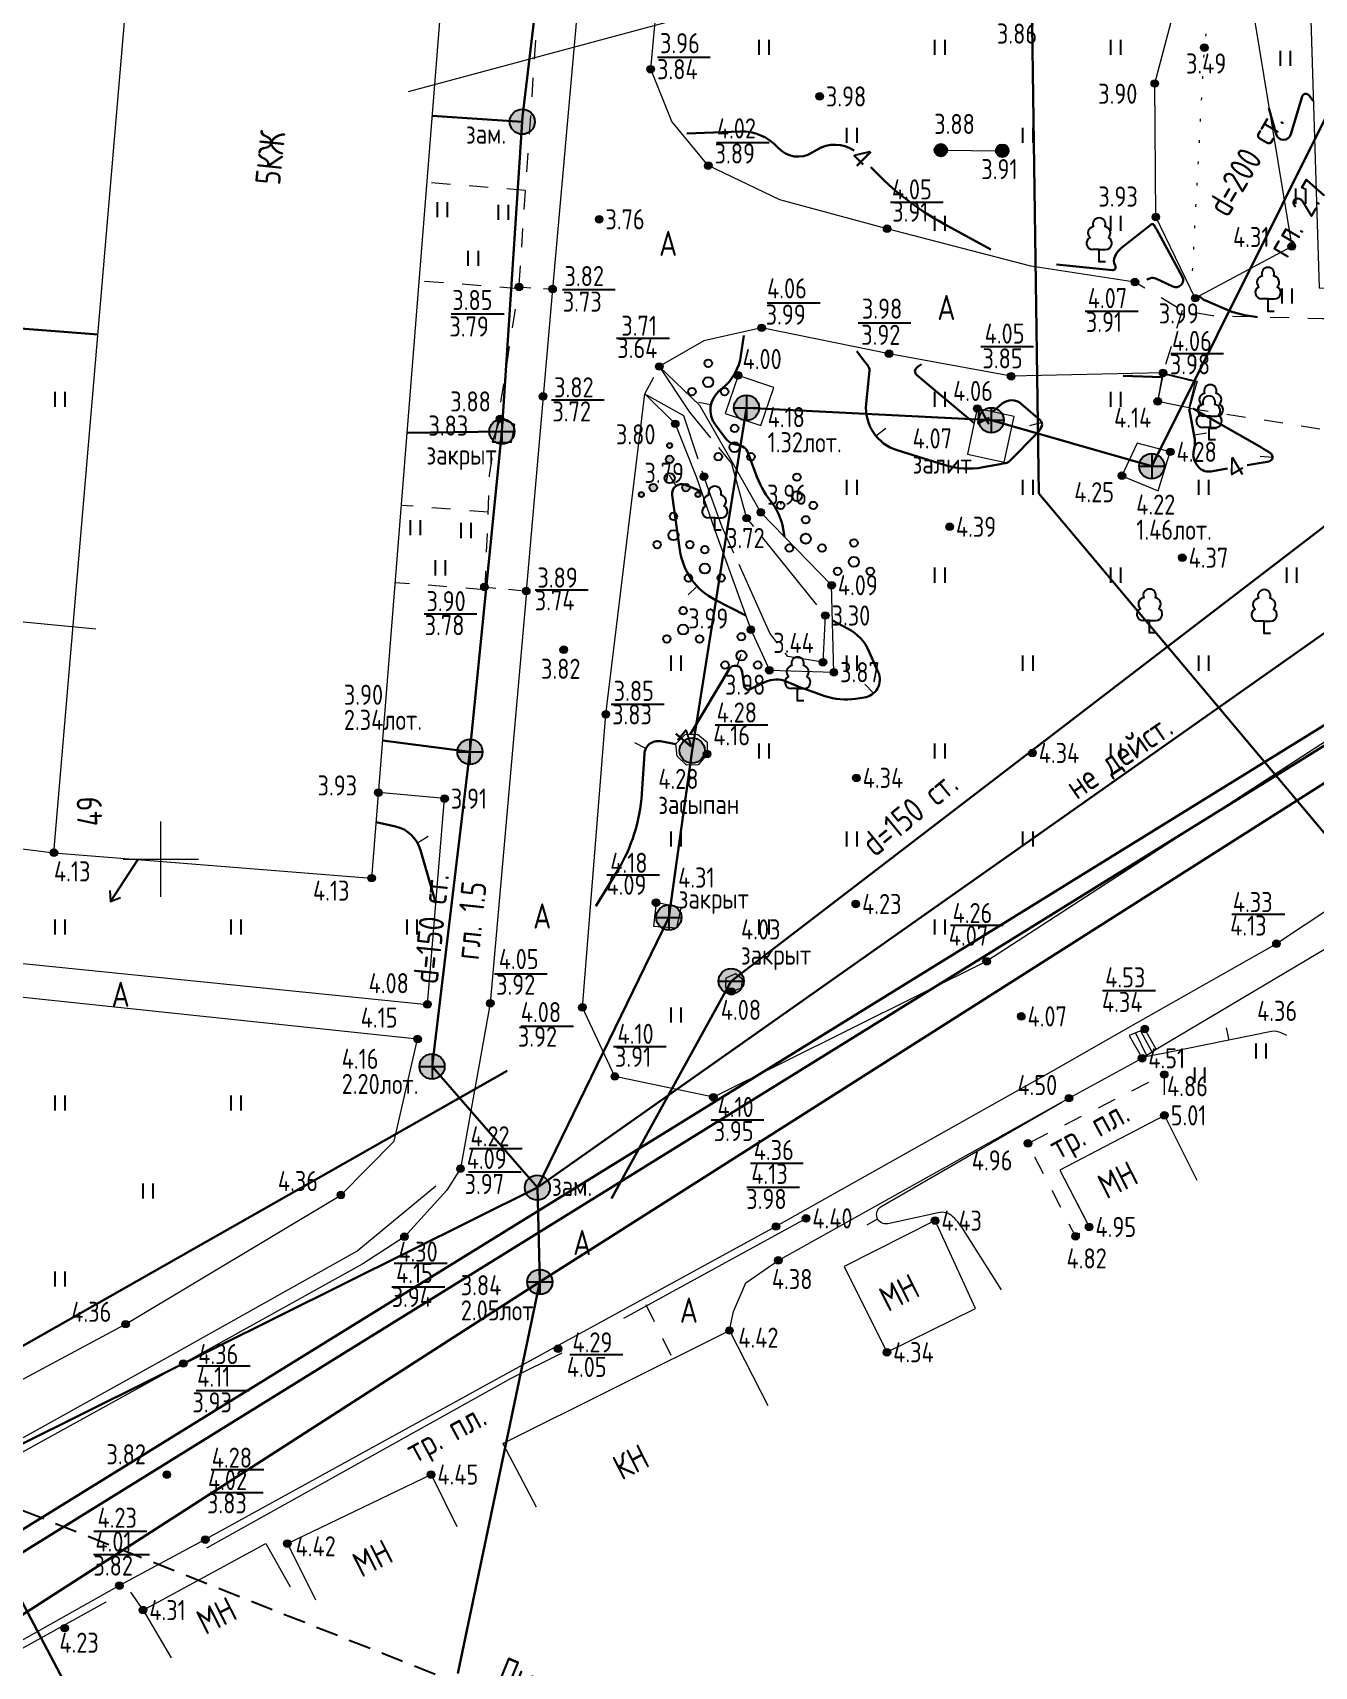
# Model space of a CAD drawing. Header units: metres. Extents: x 24337 to 25822, y 26642 to 34102.
# Drawn here: x 24533.5 to 24584.5, y 33267.9 to 33332.9 of the extents above; entities that cross this region are included whole.
import ezdxf

# ---------------------------------------------------------------- set-up
doc = ezdxf.new("R2010")
doc.units = ezdxf.units.M
for name, pattern in [('AI9-LType1', [1.397, 0.889, -0.508]), ('g5_01_5x1_5', [3, 1.5, -1.5]), ('g5_01x1', [2, 1, -1]), ('g5_07x1', [8, 7, -1]), ('g5_366', [1.7, 0.2, -1.5])]:
    doc.linetypes.add(name, pattern=pattern)
for name, color, linetype in [('02_Сетка', 7, 'Continuous'), ('03_Здания и строения', 7, 'Continuous'), ('06_Инженерно-технические сооружения', 7, 'Continuous'), ('07_Объекты электропередачи', 7, 'Continuous'), ('10_Границы покрытий и угодий', 7, 'Continuous'), ('11_Гидрография', 7, 'Continuous'), ('12_Рельеф', 7, 'Continuous'), ('13_Растительность', 7, 'Continuous'), ('14_Ограждения', 7, 'Continuous'), ('19_Горизонтали', 7, 'Continuous'), ('30_Канализация', 7, 'Continuous'), ('31_Водопровод', 7, 'Continuous'), ('33_Газопровод', 7, 'Continuous'), ('35_Телефон', 7, 'Continuous'), ('44_Крышки колодцев', 7, 'Continuous'), ('45_Номера колодцев', 7, 'Continuous'), ('61_Отметки высоты поверхности', 7, 'Continuous')]:
    doc.layers.add(name, color=color, linetype=linetype)
doc.styles.add('LIKE11', font='bm431.shx')
doc.styles.add('LIKE36', font='pragmai.shx')
doc.styles.add('Line_GUGK', font='', dxfattribs={"height": 1})
doc.styles.get("Standard").update_dxf_attribs({"font": 'GOST_0.TTF', "height": 2})
doc.styles.get('Line_GUGK').set_extended_font_data('Bm431', italic=True)
doc.linetypes.add('g5_084a', pattern='A,0.001,[18,GUGK_2005.shx,S=5,R=180.000005,X=0,Y=0],1,[18,GUGK_2005.shx,S=12,R=180.000005,X=0,Y=0],1', length=2.001)
doc.linetypes.add('g5_122_g', pattern='A,2,-2,3,-0.6,["Г",Line_GUGK,S=2,R=0,X=0,Y=-1],-2.8,3,-2,8,-2,8,-2,6', length=41.4)
doc.linetypes.add('g5_122_k', pattern='A,2,-2,3,-0.6,["К",Line_GUGK,S=2,R=0,X=0,Y=-1],-3,3,-2,8,-2,8,-2,6', length=41.6)
doc.linetypes.add('g5_122_kn', pattern='A,2,-2,3,-0.6,["Кн",Line_GUGK,S=2,R=0,X=0,Y=-1],-5,3,-2,8,-2,8,-2,6', length=43.6)
doc.linetypes.add('g5_122_v', pattern='A,2,-2,3,-0.6,["В",Line_GUGK,S=2,R=0,X=0,Y=-1],-2.8,3,-2,8,-2,8,-2,6', length=41.4)
doc.linetypes.add('g5_133_t', pattern='A,4,[27,GUGK_2005.shx,S=0.8,R=0,X=0,Y=0],4,-2', length=10)
doc.linetypes.add('g5_474_2a', pattern='A,2,-0.5,[27,GUGK_2005.shx,S=2,R=0,X=0,Y=0],-0.5,2', length=5)
doc.linetypes.add('g5_476_3', pattern='A,2.5,[30,GUGK_2005.shx,S=2,R=0,X=0,Y=0],5,[30,GUGK_2005.shx,S=2,R=180.000005,X=0,Y=0],2.5', length=10)

# ---------------------------------------------------------------- blocks, each defined once
blk = doc.blocks.new('g5_329_6')
at = {"color": 0, "linetype": 'ByBlock', "lineweight": 15}
blk.add_line((0, 0), (1, 0), dxfattribs=at)
blk = doc.blocks.new('g5_115_1')
at = {"color": 0, "flags": 128}
for points in [[(0, 0), (4, 0)], [(3.29, -0.5), (4, 0), (3.29, 0.5)]]:
    blk.add_lwpolyline(points, dxfattribs=at)
blk = doc.blocks.new('g5_401')
at = {"color": 0, "flags": 128}
for points in [[(-0.4, 0), (-0.4, 1.2)], [(0.4, 0), (0.4, 1.2)]]:
    blk.add_lwpolyline(points, dxfattribs=at)
blk = doc.blocks.new('g5_330')
at = {"linetype": 'ByBlock'}
blk.add_hatch(color=0, dxfattribs=at).paths.add_polyline_path([(-0.3, 0, 1), (0.3, 0, 1)])
at = {"color": 0, "linetype": 'ByBlock', "lineweight": -2}
blk.add_circle((0, 0), 0.3, dxfattribs=at)
at = {"color": 0, "linetype": 'ByBlock', "lineweight": 15, "flags": 12}
for tag, p in [('number', (-7.62, -0.8)), ('z', (0.5, -0.8))]:
    blk.add_attdef(tag, p, '', height=1.6, dxfattribs=at)
blk = doc.blocks.new('g5_117kb')
h = blk.add_hatch(color=255)
h.paths.add_polyline_path([(0.07, 0.07), (0.92, 0.07, 0.367426), (0.07, 0.92)])
h.paths.add_polyline_path([(-0.08, 0.92, 0.367426), (-0.92, 0.07), (-0.08, 0.07)])
h.paths.add_polyline_path([(-0.08, -0.08), (-0.92, -0.08, 0.367426), (-0.08, -0.92)])
h.paths.add_polyline_path([(0.07, -0.92, 0.367426), (0.92, -0.08), (0.07, -0.08)])
at = {"color": 0, "flags": 128}
for points in [[(-1, 0), (1, 0)], [(0, 1), (0, -1)]]:
    blk.add_lwpolyline(points, dxfattribs=at)
at = {"color": 0}
blk.add_circle((0, 0), 1, dxfattribs=at)
at = {"style": 'LIKE11', "flags": 8}
for tag, p in [('Номер', (0, 1.7)), ('Отметка кольца люка', (0, -2.8)), ('Отметка земли (возле него)', (0, -4.8)), ('Верх прокладки', (0, -6.8)), ('Низ прокладки', (0, -8.8))]:
    blk.add_attdef(tag, p, '', height=1.6, dxfattribs=at)
blk = doc.blocks.new('g5_395_2')
h = blk.add_hatch(color=0)
h.paths.add_polyline_path([(-1.6, -0.75, 1), (-1, -0.75, 1)])
h.paths.add_polyline_path([(-2.05, -1.3, 1), (-2.45, -1.3, 1)])
h.paths.add_polyline_path([(1.6, -0.75, 1), (1, -0.75, 1)])
h.paths.add_polyline_path([(2.05, -1.3, 1), (2.45, -1.3, 1)])
h.paths.add_polyline_path([(0.3, 1.5, 1), (-0.3, 1.5, 1)])
h.paths.add_polyline_path([(0.2, 2.6, 1), (-0.2, 2.6, 1)])
at = {"color": 0}
for centre, radius in [((0, 2.6), 0.2), ((0, 1.5), 0.3), ((0, 0), 0.4), ((-2.25, -1.3), 0.2), ((-1.3, -0.75), 0.3), ((1.3, -0.75), 0.3), ((2.25, -1.3), 0.2)]:
    blk.add_circle(centre, radius, dxfattribs=at)
blk = doc.blocks.new('g5_367_1')
at = {"color": 0, "flags": 128}
for points in [[(0, 0.99), (-0.51, 0.99)], [(0, 0.99), (0.51, 0.99)], [(0, 0), (0, 0.99)], [(0.5, 0), (0, 0)]]:
    blk.add_lwpolyline(points, dxfattribs=at)
at = {"color": 0}
for centre, start, end in [((-0.39, 2.32), 97.9407, 227.8197), ((0, 3), 90, 202.242), ((0, 3), 337.758, 90), ((0.39, 2.32), 312.1804, 82.0594), ((-0.51, 1.49), 115.6346, 270), ((0.51, 1.49), 270, 64.3654)]:
    blk.add_arc(centre, 0.5, start, end, dxfattribs=at)
at = {"style": 'LIKE11', "flags": 8}
for tag, p in [('Описание', (-14.23, 1.01)), ('Метрические данные', (1.4, 0.6))]:
    blk.add_attdef(tag, p, '', height=2, dxfattribs=at)
blk = doc.blocks.new('g5_388_1')
at = {"color": 0, "flags": 128}
blk.add_lwpolyline([(0, 0.99), (0.51, 0.99, 0.798042), (0.73, 1.95, 0.636328), (0.46, 2.81, 0.533064), (0, 3.5, 0.533064), (-0.46, 2.81, 0.636328), (-0.73, 1.95, 0.798042), (-0.51, 0.99)], format="xyb", dxfattribs=at)
for points in [[(0, 0.99), (-0.51, 0.99)], [(0.5, 0), (0, 0), (0, 0.99)]]:
    blk.add_lwpolyline(points, dxfattribs=at)
at = {"style": 'LIKE11', "flags": 8}
for tag, p in [('Описание', (-14.19, 0.84)), ('Метрические данные', (1.49, 0.46))]:
    blk.add_attdef(tag, p, '', height=2, dxfattribs=at)
blk = doc.blocks.new('g5_118')
h = blk.add_hatch(color=255)
edge = h.paths.add_edge_path()
edge.add_arc((0, 0), 0.925, 0, 360)
at = {"color": 0}
blk.add_circle((0, 0), 1, dxfattribs=at)
at = {"style": 'LIKE11', "flags": 8}
for tag, p, height in [('Номер', (0, 1.7), 1.6), ('Текст', (1.17, -0.66), 2), ('Отметка кольца люка', (0, -2.8), 1.6), ('Отметка земли (возле него)', (0, -4.8), 1.6), ('Верх прокладки', (0, -6.8), 1.6), ('Низ прокладки', (0, -8.8), 1.6)]:
    blk.add_attdef(tag, p, '', height=height, dxfattribs=at)
blk = doc.blocks.new('g5_394')
at = {"color": 0}
for centre, radius in [((0, 1.5), 0.3), ((0, 0), 0.4), ((-1.3, -0.75), 0.3), ((1.3, -0.75), 0.3)]:
    blk.add_circle(centre, radius, dxfattribs=at)
blk = doc.blocks.new('g5_311_2')
h = blk.add_hatch(color=0)
edge = h.paths.add_edge_path()
edge.add_arc((0, 0), 0.5, 0, 360)
at = {"color": 0}
blk.add_circle((0, 0), 0.5, dxfattribs=at)
at = {"style": 'LIKE11', "flags": 8}
for tag, p in [('Номер', (0, 1.7)), ('Отметка кольца люка', (0, -2.8)), ('Отметка земли (возле него)', (0, -4.8)), ('Верх прокладки', (0, -6.8)), ('Низ прокладки', (0, -8.8))]:
    blk.add_attdef(tag, p, '', height=1.6, dxfattribs=at)
blk = doc.blocks.new('g5_117v')
h = blk.add_hatch(color=255)
h.paths.add_polyline_path([(-0.92, 0.07), (0.92, 0.07, 0.921954)])
h.paths.add_polyline_path([(0.92, -0.07), (-0.92, -0.07, 0.921954)])
at = {"color": 0}
blk.add_line((-1, 0), (1, 0), dxfattribs=at)
blk.add_circle((0, 0), 1, dxfattribs=at)
at = {"style": 'LIKE11', "flags": 8}
blk.add_attdef('Номер', (0, 1.7), '', height=1.6, dxfattribs=at)
at = {"layer": '45_Номера колодцев', "style": 'LIKE11', "flags": 8}
for tag, p in [('Отметка кольца люка', (0, -2.8)), ('Отметка земли (возле него)', (0, -4.8)), ('Верх прокладки', (0, -6.8)), ('Низ прокладки', (0, -8.8))]:
    blk.add_attdef(tag, p, '', height=1.6, dxfattribs=at)
blk = doc.blocks.new('g5_012')
at = {"color": 92, "linetype": 'ByBlock', "lineweight": -2}
for p, q in [((0, -3), (0, 3)), ((-3, 0), (3, 0))]:
    blk.add_line(p, q, dxfattribs=at)

msp = doc.modelspace()

# ---------------------------------------------------------------- linework, layer by layer
at = {"layer": '03_Здания и строения', "color": 7, "linetype": 'Continuous', "lineweight": 20, "ltscale": 0.5, "flags": 128}
for points in [[(24534.351, 33300.259), (24541.233, 33381.21), (24553.415, 33380.294), (24546.989, 33299.245)], [(24531.296, 33300.641), (24534.351, 33300.259)], [(24534.351, 33300.259), (24546.989, 33299.245)], [(24578.529, 33289.808), (24574.365, 33287.633), (24575.534, 33285.368)], [(24578.529, 33289.808), (24579.823, 33287.223)], [(24567.489, 33280.382), (24571.018, 33282.121), (24569.406, 33285.619), (24565.791, 33283.796), (24567.489, 33280.382)], [(24552.213, 33276.755), (24561.226, 33281.248)], [(24561.226, 33281.248), (24562.758, 33278.269)], [(24552.213, 33276.755), (24553.534, 33274.227)], [(24543.636, 33272.772), (24549.353, 33275.516)], [(24549.353, 33275.516), (24550.383, 33273.448)], [(24537.893, 33270.123), (24542.785, 33272.772)], [(24542.785, 33272.772), (24543.754, 33271.048)], [(24543.636, 33272.772), (24544.752, 33270.529)], [(24537.893, 33270.123), (24539.008, 33268.225)]]:
    msp.add_lwpolyline(points, dxfattribs=at)
at = {"layer": '06_Инженерно-технические сооружения', "color": 7, "linetype": 'Continuous', "lineweight": 20, "ltscale": 0.5, "flags": 128}
for points in [[(24569.635, 33328.209), (24572.077, 33328.187)], [(24578.495, 33319.309), (24579.754, 33319.003), (24579.502, 33317.953), (24578.263, 33318.213), (24578.495, 33319.309)], [(24577.638, 33292.079), (24578.202, 33292.446), (24577.75, 33293.243), (24577.126, 33292.989), (24577.638, 33292.079)], [(24577.664, 33293.306), (24577.75, 33293.243)]]:
    msp.add_lwpolyline(points, dxfattribs=at)
at = {"layer": '06_Инженерно-технические сооружения', "color": 7, "linetype": 'g5_01x1', "lineweight": 20, "ltscale": 0.5, "flags": 128}
for points in [[(24552.828, 33322.77), (24554.186, 33322.685)], [(24551.439, 33310.835), (24553.139, 33310.67)]]:
    msp.add_lwpolyline(points, dxfattribs=at)
at = {"layer": '06_Инженерно-технические сооружения', "color": 7, "linetype": 'Continuous', "lineweight": 20, "flags": 128}
for points in [[(24577.374, 33293.09), (24577.815, 33292.194)], [(24577.584, 33293.175), (24578.022, 33292.329)]]:
    msp.add_lwpolyline(points, dxfattribs=at)
at = {"layer": '10_Границы покрытий и угодий', "color": 7, "linetype": 'Continuous', "lineweight": 20, "ltscale": 0.5, "flags": 128}
for points in [[(24557.06, 33355.119), (24556.353, 33347.252), (24555.363, 33336.017), (24555.35, 33335.869), (24555.294, 33335.231), (24554.186, 33322.685), (24553.809, 33318.411), (24553.139, 33310.67), (24553.137, 33310.487), (24551.71, 33294.27), (24550.525, 33287.689), (24549.981, 33286.83), (24548.294, 33284.979), (24546.644, 33283.904), (24539.497, 33279.934), (24524.213, 33271.514), (24523.145, 33270.92), (24522.243, 33270.45)], [(24577.355, 33322.961), (24573.212, 33323.594), (24567.497, 33325.083), (24563.233, 33326.237), (24560.384, 33327.596), (24558.932, 33329.347), (24558.094, 33331.432), (24558.69, 33337.982), (24559.342, 33343.233), (24560.518, 33346.489), (24562.669, 33348.849)], [(24526.789, 33321.702), (24524.593, 33296.713), (24549.208, 33294.223), (24549.891, 33302.41), (24547.259, 33302.648)], [(24578.47, 33319.35), (24572.431, 33319.212), (24567.575, 33320.113), (24562.502, 33321.142), (24560.201, 33320.619), (24558.433, 33319.604)], [(24578.202, 33292.446), (24585.908, 33297.021), (24587.116, 33297.786), (24591.879, 33301.857), (24592.489, 33302.225), (24593.704, 33303.369), (24604.765, 33312.851), (24611.623, 33319.124), (24614.231, 33315.92)], [(24595.006, 33315.504), (24594.448, 33313.607), (24593.42, 33311.833), (24591.305, 33309.682), (24587.477, 33306.333), (24571.459, 33295.941), (24560.586, 33290.529), (24556.664, 33291.355), (24555.374, 33294.102), (24556.306, 33305.762), (24557.861, 33318.515)], [(24600.122, 33310.762), (24590.991, 33302.767), (24586.37, 33298.873), (24582.986, 33296.636), (24577.484, 33293.511), (24574.02, 33291.544), (24563.076, 33285.386), (24552.856, 33279.8), (24540.369, 33272.927), (24536.955, 33271.098), (24527.181, 33265.617), (24525.729, 33264.855)], [(24548.818, 33292.843), (24524.464, 33295.407), (24523.771, 33287.916), (24522.832, 33277.586), (24523.245, 33276.139), (24524.775, 33274.844), (24537.201, 33281.5), (24545.763, 33286.636), (24547.88, 33288.776), (24548.818, 33292.843)], [(24561.226, 33281.248), (24561.383, 33281.999), (24561.874, 33283.15), (24563.168, 33284.039), (24574.732, 33290.492), (24577.638, 33292.079)]]:
    msp.add_lwpolyline(points, dxfattribs=at)
at = {"layer": '10_Границы покрытий и угодий', "color": 7, "linetype": 'g5_01_5x1_5', "lineweight": 20, "ltscale": 0.5, "flags": 128}
for points in [[(24552.857, 33322.855), (24553.712, 33335.341)], [(24553.114, 33326.612), (24549.184, 33326.923)], [(24608.052, 33324.629), (24605.196, 33322.534), (24599.103, 33320.827), (24584.808, 33321.504), (24580.439, 33321.615), (24579.23, 33321.836), (24577.355, 33322.961)], [(24552.837, 33322.695), (24548.873, 33323.009)], [(24551.481, 33310.719), (24551.517, 33310.971), (24551.682, 33315.284), (24551.886, 33316.591), (24551.973, 33317.149), (24552.837, 33322.695), (24552.857, 33322.855)], [(24579.23, 33321.836), (24578.47, 33319.35)], [(24557.861, 33318.515), (24558.433, 33319.604)], [(24579.53, 33317.943), (24595.006, 33315.504)], [(24551.626, 33313.805), (24548.165, 33314.079)], [(24551.481, 33310.719), (24547.921, 33311.001)], [(24574.365, 33287.633), (24575.534, 33285.368), (24574.994, 33284.995), (24573.099, 33288.694), (24578.521, 33291.434), (24578.529, 33289.808)], [(24557.893, 33282.279), (24558.968, 33280.122)], [(24537.397, 33270.836), (24537.893, 33270.123)]]:
    msp.add_lwpolyline(points, dxfattribs=at)
at = {"layer": '11_Гидрография', "color": 92, "linetype": 'g5_07x1', "lineweight": 20, "ltscale": 0.5, "flags": 128}
msp.add_lwpolyline([(24558.433, 33319.604), (24559.633, 33317.791), (24561.305, 33315.741), (24561.909, 33313.568), (24565.039, 33309.695), (24564.945, 33307.837), (24563.542, 33308.064), (24562.837, 33308.992), (24560.94, 33313.205), (24560.211, 33315.223), (24559.412, 33317.64), (24557.861, 33318.515)], dxfattribs=at)
at = {"layer": '11_Гидрография', "color": 7, "linetype": 'Continuous', "lineweight": 20, "ltscale": 0.5, "flags": 128}
msp.add_lwpolyline([(24557.861, 33318.515), (24559.066, 33317.322), (24559.913, 33315.193), (24560.644, 33313.086), (24562.076, 33309.135), (24562.815, 33307.516), (24565.378, 33307.44), (24565.287, 33310.901), (24562.473, 33313.8), (24561.351, 33315.777), (24560.051, 33318.053), (24558.433, 33319.604)], dxfattribs=at)
at = {"layer": '12_Рельеф', "color": 7, "linetype": 'g5_084a', "lineweight": 20, "ltscale": 0.5, "flags": 128}
msp.add_lwpolyline([(24579.715, 33336.779), (24581.796, 33339.748), (24582.013, 33335.536), (24582.109, 33333.401), (24583.595, 33324.38), (24579.754, 33322.322), (24578.187, 33325.554), (24578.146, 33330.862), (24579.715, 33336.779)], dxfattribs=at)
at = {"layer": '12_Рельеф', "color": 7, "linetype": 'g5_366', "lineweight": 20, "ltscale": 0.5, "flags": 128}
msp.add_lwpolyline([(24579.648, 33323.41), (24580.121, 33332.289), (24580.556, 33335.942)], dxfattribs=at)
at = {"layer": '14_Ограждения', "color": 7, "linetype": 'g5_476_3', "lineweight": 20, "ltscale": 0.5, "flags": 128}
msp.add_lwpolyline([(24584.13, 33340.646), (24584.683, 33322.727), (24602.128, 33322.595), (24604.116, 33324.868), (24604.407, 33336.992), (24593.691, 33340.482), (24584.13, 33340.646)], dxfattribs=at)
at = {"layer": '14_Ограждения', "color": 7, "linetype": 'g5_474_2a', "lineweight": 20, "ltscale": 0.5, "flags": 128}
for points in [[(24523.067, 33271.368), (24524.886, 33272.42), (24539.217, 33280.379), (24546.401, 33284.401), (24549.542, 33287.004)], [(24564.271, 33285.708), (24557.006, 33281.729)], [(24554.557, 33280.348), (24552.552, 33279.354), (24540.421, 33272.594)], [(24536.415, 33270.434), (24525.937, 33264.641)]]:
    msp.add_lwpolyline(points, dxfattribs=at)
at = {"layer": '19_Горизонтали', "color": 32, "linetype": 'Continuous', "lineweight": 30, "ltscale": 0.5, "elevation": 4, "flags": 128}
for points in [[(24584.453, 33330.176), (24584.272, 33330.395, 0.599374), (24584.009, 33330.341), (24583.565, 33328.841, -0.753997), (24582.974, 33328.847), (24582.689, 33329.881)], [(24559.528, 33328.867), (24561.649, 33328.951, -0.224154), (24563.151, 33328.313), (24563.151, 33328.313, 0.363521), (24564.52, 33328.113), (24564.698, 33328.223, -0.294694), (24566.182, 33328.192, -0.294694)], [(24566.847, 33327.538), (24566.899, 33327.483, 0.078033), (24569.753, 33325.284), (24571.629, 33324.257)], [(24577.836, 33323.062), (24577.954, 33323.11, -0.208244), (24578.189, 33323.104), (24578.867, 33322.785, 0.725338), (24579.24, 33323.182), (24578.21, 33325.065, 0.003676), (24578.118, 33325.23), (24578.118, 33325.23, 0.460704), (24577.998, 33325.253), (24576.822, 33324.319, 0.112867), (24576.564, 33323.996), (24576.564, 33323.996, 0.241665), (24576.573, 33323.618), (24576.578, 33323.609, -0.603157), (24576.463, 33323.437), (24574.23, 33323.664)], [(24579.908, 33322.405), (24579.987, 33322.335, 0.080551), (24580.162, 33322.225), (24581.021, 33321.859, 0.063228), (24581.823, 33321.632), (24582.238, 33321.569)], [(24563.418, 33312.826), (24563.329, 33313.284, 0.113596), (24562.96, 33314.114), (24562.856, 33314.252, -0.074849), (24562.256, 33315.362), (24561.969, 33316.158, 0.289239), (24561.551, 33316.484), (24561.551, 33316.484, -0.20997), (24561.051, 33316.765), (24560.666, 33317.277, -0.401807), (24560.831, 33318.645), (24560.95, 33318.742, 0.187305), (24561.683, 33320.042), (24561.798, 33320.835)], [(24571.693, 33317.801), (24572.075, 33318.125, -0.370218), (24572.835, 33318.121), (24573.582, 33317.474, -0.331675), (24573.64, 33317.207), (24573.64, 33317.207, -0.088381), (24573.451, 33316.931), (24572.397, 33315.86, -0.153586), (24572.21, 33315.761), (24572.21, 33315.761, 0.000009), (24571.991, 33315.72), (24571.313, 33315.594, -0.122236), (24569.761, 33315.686), (24567.897, 33316.268, -0.354565), (24566.664, 33318.121), (24566.79, 33319.44, 0.18873), (24566.734, 33319.633), (24566.734, 33319.633, 0.000008), (24566.603, 33319.805), (24566.296, 33320.208)], [(24568.866, 33319.7), (24568.678, 33319.558, 0.481639), (24568.671, 33319.265), (24570.957, 33317.349)], [(24581.045, 33315.546), (24580.371, 33315.43, -0.311813), (24579.819, 33315.686), (24579.766, 33315.775, -0.20271), (24579.702, 33316.262), (24579.702, 33316.262, 0.11222), (24579.725, 33316.782), (24579.519, 33317.919)], [(24579.678, 33317.905), (24579.677, 33317.912, -0.588991), (24579.684, 33317.916), (24582.021, 33316.596, -0.018512), (24582.758, 33316.143), (24582.758, 33316.143, -0.677919), (24582.692, 33315.829), (24581.82, 33315.679)], [(24560.107, 33314.634), (24559.476, 33314.896, 0.581172), (24558.942, 33314.482), (24559.255, 33312.289, 0.243304), (24560.661, 33310.315), (24561.874, 33309.691)], [(24565.324, 33309.494), (24565.92, 33309.182, -0.169644), (24566.788, 33308.254), (24567.146, 33307.446, -0.498674), (24566.579, 33306.43), (24566.244, 33306.384, -0.112347), (24565.024, 33306.491), (24565.024, 33306.491, -0.019626), (24563.845, 33306.922), (24563.483, 33307.07, 0.206915), (24562.662, 33307.055), (24562.466, 33306.966, 0.013223), (24562.049, 33306.763), (24562.049, 33306.763, -0.518653), (24561.811, 33306.886), (24561.733, 33307.453, 0.708425), (24561.21, 33307.56), (24559.656, 33304.965)], [(24555.913, 33298.127), (24556.772, 33299.54, 0.120933), (24557.737, 33302.603), (24557.84, 33304.19, -0.449891), (24558.485, 33304.691), (24559.09, 33304.578)], [(24547.166, 33301.478), (24547.94, 33301.302, -0.273189), (24548.933, 33300.363), (24549.544, 33298.244)]]:
    msp.add_lwpolyline(points, format="xyb", dxfattribs=at)
msp.add_lwpolyline([(24576.885, 33319.235), (24578.438, 33319.174)], dxfattribs=at)
at = {"layer": '19_Горизонтали', "color": 32, "linetype": 'Continuous', "lineweight": 20, "ltscale": 0.5, "elevation": 4.5, "flags": 128}
for points in [[(24583.393, 33292.98), (24583.197, 33293.082, 0.171408), (24582.785, 33293.141), (24578.548, 33292.286, -0.004207), (24577.991, 33292.179), (24577.712, 33292.127)], [(24572.047, 33282.865), (24570.568, 33285.211, 0.056208), (24570.128, 33285.761), (24570.128, 33285.761, 0.255067), (24569.53, 33285.935), (24567.531, 33285.498, -0.856595), (24567.265, 33286.185), (24574.443, 33290.331)]]:
    msp.add_lwpolyline(points, format="xyb", dxfattribs=at)
at = {"layer": '30_Канализация', "color": 12, "linetype": 'g5_122_k', "lineweight": 30, "ltscale": 0.5, "flags": 128}
for points in [[(24511.837, 33258.836), (24519.728, 33270.588), (24530.377, 33275.4), (24553.582, 33286.931), (24558.814, 33297.681), (24559.743, 33304.324), (24561.903, 33317.96), (24571.643, 33317.465), (24578.023, 33315.637), (24585.813, 33331.244), (24586.52, 33343.734), (24587.191, 33360.171), (24586.982, 33372.426)], [(24550.415, 33267.601), (24553.682, 33283.178), (24553.582, 33286.931), (24549.393, 33291.753), (24550.9, 33304.27), (24552.173, 33317.017), (24552.996, 33329.535), (24556.046, 33355.075), (24556.848, 33367.981), (24552.467, 33368.329)], [(24553.582, 33286.931), (24586.087, 33309.844), (24585.813, 33331.244)], [(24549.394, 33329.574), (24552.983, 33329.343)], [(24513.522, 33273.186), (24526.194, 33265.435), (24531.901, 33269.174), (24553.682, 33283.178), (24587.645, 33304.77), (24601.442, 33314.922), (24612.252, 33323.287)], [(24548.394, 33316.969), (24552.173, 33317.017)], [(24547.424, 33304.725), (24550.9, 33304.27)]]:
    msp.add_lwpolyline(points, dxfattribs=at)
at = {"layer": '30_Канализация', "color": 22, "linetype": 'g5_122_kn', "lineweight": 30, "ltscale": 0.5, "flags": 128}
for points in [[(24506.187, 33257.139), (24528.435, 33270.457), (24596.122, 33312.274), (24596.907, 33327.529)], [(24507.207, 33256.767), (24528.951, 33269.86), (24595.318, 33310.978), (24596.026, 33327.477)], [(24519.634, 33255.804), (24536.305, 33264.327), (24528.947, 33278.282), (24552.382, 33291.585)]]:
    msp.add_lwpolyline(points, dxfattribs=at)
at = {"layer": '30_Канализация', "color": 7, "linetype": 'Continuous', "lineweight": 20, "ltscale": 0.5, "flags": 128}
for points in [[(24561.054, 33317.736), (24562.471, 33317.256), (24562.988, 33318.77), (24561.569, 33319.25), (24561.054, 33317.736)], [(24570.689, 33316.119), (24572.151, 33315.8), (24572.546, 33317.615), (24571.085, 33317.933), (24570.689, 33316.119)], [(24551.973, 33317.149), (24551.786, 33316.592), (24551.886, 33316.591), (24552.55, 33316.587), (24552.692, 33317.297), (24552.097, 33317.521), (24551.973, 33317.149)], [(24578.287, 33314.651), (24578.761, 33316.208), (24577.442, 33316.552), (24576.84, 33315.257), (24578.287, 33314.651)], [(24559.145, 33304.105), (24559.088, 33304.592), (24559.457, 33304.955), (24559.949, 33304.98), (24560.337, 33304.659), (24560.332, 33304.184), (24559.985, 33303.758), (24559.514, 33303.747), (24559.145, 33304.105)], [(24559.309, 33298.06), (24558.305, 33298.271), (24558.205, 33297.341), (24559.135, 33297.269), (24559.309, 33298.06)]]:
    msp.add_lwpolyline(points, dxfattribs=at)
msp.add_lwpolyline([(24578.263, 33318.213), (24578.462, 33319.307), (24578.47, 33319.35), (24579.827, 33319.022), (24579.53, 33317.943), (24579.502, 33317.953)], close=True, dxfattribs=at)
at = {"layer": '31_Водопровод', "color": 94, "linetype": 'g5_122_v', "lineweight": 30, "ltscale": 0.5, "flags": 128}
for points in [[(24556.531, 33286.499), (24561.293, 33295.147), (24608.917, 33331.661)], [(24503.866, 33323.363), (24536.104, 33320.881)]]:
    msp.add_lwpolyline(points, dxfattribs=at)
at = {"layer": '31_Водопровод', "color": 7, "linetype": 'Continuous', "lineweight": 20, "ltscale": 0.5, "flags": 128}
msp.add_lwpolyline([(24561.063, 33294.908), (24561.301, 33294.736), (24561.698, 33294.882), (24561.745, 33295.222), (24561.464, 33295.443), (24561.078, 33295.264), (24561.063, 33294.908)], dxfattribs=at)
at = {"layer": '33_Газопровод', "color": 132, "linetype": 'g5_122_g', "lineweight": 30, "ltscale": 0.5, "flags": 128}
msp.add_lwpolyline([(24573.038, 33348.992), (24573.528, 33314.556), (24592.025, 33292.56)], dxfattribs=at)
at = {"layer": '35_Телефон', "color": 6, "linetype": 'g5_133_t', "lineweight": 20, "ltscale": 0.5, "flags": 128}
for points in [[(24548.461, 33330.546), (24600.681, 33344.592), (24608.245, 33348.158)], [(24536.015, 33309.148), (24518.732, 33310.825), (24503.409, 33312.271)]]:
    msp.add_lwpolyline(points, dxfattribs=at)
at = {"layer": '61_Отметки высоты поверхности', "flags": 128}
for points in [[(24558.364, 33331.912), (24560.462, 33331.912)], [(24560.707, 33328.52), (24562.806, 33328.52)], [(24567.634, 33326.14), (24569.732, 33326.14)], [(24554.583, 33322.666), (24556.682, 33322.666)], [(24562.728, 33322.139), (24564.827, 33322.139)], [(24550.157, 33321.697), (24552.256, 33321.697)], [(24566.349, 33321.341), (24568.447, 33321.341)], [(24575.381, 33321.801), (24577.48, 33321.801)], [(24556.734, 33320.735), (24558.833, 33320.735)], [(24571.226, 33320.398), (24573.325, 33320.398)], [(24578.778, 33320.116), (24580.877, 33320.116)], [(24554.143, 33318.276), (24556.242, 33318.276)], [(24553.499, 33310.713), (24555.598, 33310.713)], [(24549.075, 33309.764), (24551.174, 33309.764)], [(24556.522, 33306.174), (24558.621, 33306.174)], [(24560.658, 33305.344), (24562.757, 33305.344)], [(24556.34, 33299.382), (24558.439, 33299.382)], [(24581.215, 33297.812), (24583.314, 33297.812)], [(24570.016, 33297.38), (24572.114, 33297.38)], [(24551.871, 33295.445), (24553.969, 33295.445)], [(24576.07, 33294.779), (24578.169, 33294.779)], [(24552.924, 33293.361), (24555.023, 33293.361)], [(24556.607, 33292.546), (24558.706, 33292.546)], [(24560.496, 33289.632), (24562.595, 33289.632)], [(24550.876, 33288.489), (24552.975, 33288.489)], [(24550.84, 33287.562), (24552.938, 33287.562)], [(24562.059, 33287.911), (24564.158, 33287.911)], [(24561.914, 33286.948), (24564.013, 33286.948)], [(24547.889, 33283.933), (24549.988, 33283.933)], [(24547.797, 33282.991), (24549.896, 33282.991)], [(24554.88, 33280.288), (24556.979, 33280.288)], [(24540.056, 33279.845), (24542.155, 33279.845)], [(24540.012, 33278.866), (24542.111, 33278.866)], [(24540.605, 33275.721), (24542.704, 33275.721)], [(24540.568, 33274.804), (24542.667, 33274.804)], [(24535.941, 33273.268), (24538.04, 33273.268)], [(24538.157, 33272.32), (24535.919, 33272.32)]]:
    msp.add_lwpolyline(points, dxfattribs=at)
at = {"layer": 'defpoints', "color": 5, "linetype": 'AI9-LType1', "flags": 128}
msp.add_lwpolyline([(24585.874, 33253.12), (24475.419, 33296.996)], dxfattribs=at)

# ---------------------------------------------------------------- block references
at = {"layer": '02_Сетка', "color": 92, "linetype": 'Continuous', "lineweight": 15, "ltscale": 0.5, "xscale": 0.5, "yscale": 0.5}
msp.add_blockref('g5_012', (24538.601, 33300), dxfattribs=at)
at = {"layer": '06_Инженерно-технические сооружения', "color": 7, "linetype": 'Continuous', "lineweight": 20, "xscale": 0.5, "yscale": 0.5, "zscale": 0.5}
for p in [(24569.635, 33328.209, 3.88), (24572.077, 33328.187, 3.91)]:
    msp.add_blockref('g5_311_2', p, dxfattribs=at)
at = {"layer": '07_Объекты электропередачи', "color": 7, "linetype": 'Continuous', "lineweight": 20, "xscale": 0.5, "yscale": 0.5, "zscale": 0.5, "rotation": 236.9738230649426}
msp.add_blockref('g5_115_1', (24537.685, 33299.991, 0), dxfattribs=at)
at = {"layer": '13_Растительность', "color": 92, "linetype": 'Continuous', "lineweight": 20, "ltscale": 0.5, "xscale": 0.5, "yscale": 0.5}
for p in [(24562.601, 33332), (24569.601, 33332), (24576.601, 33332), (24566.101, 33328.5), (24573.101, 33328.5), (24569.601, 33325), (24576.601, 33325), (24534.601, 33318), (24569.601, 33318), (24576.601, 33318), (24566.101, 33314.5), (24573.101, 33314.5), (24580.101, 33314.5), (24569.601, 33311), (24576.601, 33311), (24583.601, 33311), (24559.101, 33307.5), (24566.101, 33307.5), (24573.101, 33307.5), (24580.101, 33307.5), (24562.601, 33304), (24569.601, 33304), (24576.601, 33304), (24559.101, 33300.5), (24566.101, 33300.5), (24573.101, 33300.5), (24534.601, 33297), (24541.601, 33297), (24548.601, 33297), (24562.601, 33297), (24569.601, 33297), (24559.101, 33293.5), (24534.601, 33290), (24541.601, 33290), (24538.101, 33286.5), (24534.601, 33283)]:
    msp.add_blockref('g5_401', p, dxfattribs=at)
at = {"layer": '13_Растительность', "color": 92, "linetype": 'Continuous', "lineweight": 20, "xscale": 0.5, "yscale": 0.5, "zscale": 0.5}
for name, p in [('g5_401', (24583.35, 33331.567)), ('g5_401', (24583.954, 33326.08)), ('g5_401', (24549.812, 33325.546)), ('g5_401', (24552.231, 33325.438)), ('g5_388_1', (24575.934, 33323.762, 3.928)), ('g5_401', (24551.035, 33323.603)), ('g5_388_1', (24582.652, 33321.797, 4.108)), ('g5_401', (24583.418, 33322.108)), ('g5_394', (24560.381, 33318.98)), ('g5_388_1', (24580.356, 33317.13, 3.918)), ('g5_388_1', (24580.305, 33316.684, 3.854)), ('g5_394', (24561.429, 33316.39)), ('g5_395_2', (24558.845, 33315.158, 4)), ('g5_394', (24563.911, 33314.449)), ('g5_367_1', (24560.644, 33313.086, 4.061)), ('g5_401', (24548.734, 33312.887)), ('g5_401', (24550.745, 33312.778)), ('g5_394', (24558.998, 33312.89)), ('g5_394', (24564.26, 33312.754)), ('g5_394', (24566.177, 33311.831)), ('g5_394', (24560.244, 33311.563)), ('g5_401', (24549.73, 33311.293)), ('g5_388_1', (24577.938, 33309, 4.279)), ('g5_388_1', (24582.499, 33308.974, 4.262)), ('g5_394', (24559.384, 33309.136)), ('g5_394', (24561.701, 33308.099)), ('g5_388_1', (24563.938, 33306.296, 4.065)), ('g5_401', (24582.376, 33292.066)), ('g5_401', (24579.935, 33291.107))]:
    msp.add_blockref(name, p, dxfattribs=at)
at = {"layer": '19_Горизонтали', "color": 32, "linetype": 'Continuous', "lineweight": 20}
for p, xscale, yscale, zscale, rotation in [((24560.49, 33318.074, 4), 0.5, 0.5, 0.5, 168.760232050405), ((24573.648, 33317.376, 4), 0.5, 0.5, 0.5, 196.0417014823501), ((24567.052, 33316.846, 4), 0.4999999999999998, 0.4999999999999998, 0.4999999999999998, 37.52250822439505), ((24579.707, 33316.88, 4), 0.5, 0.5, 0.5, 10.26809402552603), ((24582.833, 33315.982, 4), 0.5, 0.5, 0.5, 174.8593997339296), ((24559.107, 33314.856, 4), 0.5, 0.5, 0.5, 121.7633259565697), ((24559.944, 33310.859, 4), 0.5, 0.5, 0.5, 223.6744475433089), ((24561.536, 33307.683, 4), 0.4999999999999999, 0.4999999999999999, 0.4999999999999999, 71.38970411067439), ((24566.961, 33306.608, 4), 0.5, 0.5, 0.5, 134.9296767139282), ((24557.9, 33304.401, 4), 0.5, 0.5, 0.5, 152.0725362853114), ((24548.809, 33300.656, 4), 0.5, 0.5, 0.5, 31.33785047812395), ((24581.104, 33292.802, 4.5), 0.5, 0.5, 0.5, 101.4034609464888), ((24567.126, 33285.686, 4.5), 0.4999999999999998, 0.4999999999999998, 0.4999999999999998, 209.2860666604085)]:
    msp.add_blockref('g5_329_6', p, dxfattribs=dict(at, xscale=xscale, yscale=yscale, zscale=zscale, rotation=rotation))
at = {"layer": '44_Крышки колодцев', "color": 7, "linetype": 'Continuous', "lineweight": 20, "xscale": 0.5, "yscale": 0.5, "zscale": 0.5}
for name, p in [('g5_118', (24552.983, 33329.343)), ('g5_117kb', (24561.903, 33317.96, 4.175)), ('g5_117kb', (24571.643, 33317.465, 4.07)), ('g5_117kb', (24552.173, 33317.017, 3.827)), ('g5_117kb', (24578.023, 33315.637, 4.222)), ('g5_117kb', (24550.9, 33304.27, 3.905)), ('g5_118', (24559.743, 33304.324, 4.279)), ('g5_117kb', (24558.814, 33297.681, 4.309)), ('g5_117v', (24561.293, 33295.147, 4.03)), ('g5_117kb', (24549.393, 33291.753, 4.155)), ('g5_118', (24553.582, 33286.931)), ('g5_117kb', (24553.682, 33283.178, 3.844))]:
    msp.add_blockref(name, p, dxfattribs=at)
at = {"layer": '61_Отметки высоты поверхности', "color": 7, "linetype": 'Continuous', "lineweight": 20, "xscale": 0.5, "yscale": 0.5, "zscale": 0.5}
for p in [(24580.121, 33332.289, 3.49), (24558.094, 33331.432, 3.843), (24578.146, 33330.862, 3.903), (24564.812, 33330.347, 3.978), (24560.384, 33327.596, 3.891), (24556.041, 33325.459, 3.757), (24567.497, 33325.083, 3.915), (24578.187, 33325.554, 3.927), (24583.595, 33324.38, 4.311), (24577.355, 33322.961, 3.906), (24552.852, 33322.768, 3.796), (24554.186, 33322.685, 3.822), (24579.754, 33322.322, 3.987), (24562.502, 33321.142, 3.989), (24567.575, 33320.113, 3.924), (24558.433, 33319.604, 3.644), (24561.569, 33319.25, 4), (24572.431, 33319.212, 3.852), (24578.47, 33319.35, 3.975), (24553.809, 33318.411, 3.72), (24571.085, 33317.933, 4.056), (24578.263, 33318.213, 4.137), (24552.097, 33317.521, 3.881), (24559.066, 33317.322, 3.976), (24578.761, 33316.208, 4.277), (24560.211, 33315.223, 3.786), (24576.84, 33315.257, 4.249), (24561.909, 33313.568, 3.715), (24562.473, 33313.8, 3.956), (24569.985, 33313.225, 4.387), (24579.241, 33311.994, 4.374), (24551.477, 33310.831, 3.783), (24553.139, 33310.67, 3.868), (24565.287, 33310.901, 4.087), (24565.039, 33309.695, 3.304), (24562.076, 33309.135, 3.99), (24554.631, 33308.335, 3.824), (24562.815, 33307.516, 3.981), (24564.945, 33307.837, 3.444), (24565.378, 33307.44, 3.873), (24556.306, 33305.762, 3.831), (24560.332, 33304.184, 4.161), (24573.279, 33304.225, 4.338), (24566.275, 33303.235, 4.341), (24547.259, 33302.648, 3.934), (24549.891, 33302.41, 3.914), (24534.351, 33300.259, 4.134), (24546.989, 33299.245, 4.126), (24558.305, 33298.271, 4.088), (24566.25, 33298.218, 4.232), (24582.986, 33296.636, 4.134), (24571.459, 33295.941, 4.068), (24561.301, 33294.736, 4.084), (24549.208, 33294.223, 4.083), (24551.71, 33294.27, 3.917), (24555.374, 33294.102, 3.917), (24572.832, 33293.745, 4.072), (24577.75, 33293.243, 4.342), (24548.818, 33292.843, 4.153), (24577.638, 33292.079, 4.515), (24556.664, 33291.355, 3.909), (24578.521, 33291.434, 4.865), (24560.586, 33290.529, 3.954), (24574.732, 33290.492, 4.503), (24578.529, 33289.808, 5.01), (24573.099, 33288.694, 4.959), (24550.525, 33287.689, 3.97), (24545.763, 33286.636, 4.358), (24563.076, 33285.386, 3.977), (24564.271, 33285.708, 4.396), (24569.406, 33285.619, 4.433), (24575.534, 33285.368, 4.95), (24548.294, 33284.979, 3.941), (24574.994, 33284.995, 4.818), (24563.168, 33284.039, 4.383), (24537.201, 33281.5, 4.363), (24561.226, 33281.248, 4.415), (24554.407, 33280.521, 4.047), (24567.489, 33280.382, 4.336), (24539.497, 33279.934, 3.934), (24538.841, 33275.516, 3.822), (24549.353, 33275.516, 4.449), (24540.369, 33272.927, 3.833), (24543.636, 33272.772, 4.416), (24536.955, 33271.098, 3.822), (24537.893, 33270.123, 4.312), (24534.773, 33269.404, 4.229)]:
    msp.add_blockref('g5_330', p, dxfattribs=at)

# ---------------------------------------------------------------- texts
at = {"layer": '03_Здания и строения', "color": 7, "linetype": 'Continuous', "lineweight": 15}
for s, rotation, p in [('5КЖ', 84.0908, (24543.343, 33326.791)), ('49', 91.76052, (24536.282, 33301.323)), ('МН', 26.90217, (24576.225, 33286.453)), ('МН', 26.90217, (24567.531, 33281.967)), ('КН', 26.90217, (24556.932, 33275.269)), ('МН', 26.90217, (24546.579, 33271.401)), ('МН', 26.90217, (24540.373, 33269.118))]:
    msp.add_text(s, height=1, rotation=rotation, dxfattribs=at).set_placement(p)
at = {"layer": '10_Границы покрытий и угодий', "color": 7, "linetype": 'Continuous', "lineweight": 15}
for p in [(24558.423, 33324.002), (24569.493, 33321.454), (24553.412, 33297.241), (24536.641, 33294.125), (24555.002, 33284.247), (24559.247, 33281.558)]:
    msp.add_text('А', height=1, dxfattribs=at).set_placement(p)
for p in [(24574.291, 33288.019), (24548.704, 33275.939)]:
    msp.add_text('тр. пл.', height=1, rotation=28.63282, dxfattribs=at).set_placement(p)
at = {"layer": '19_Горизонтали', "color": 32, "linetype": 'Continuous', "lineweight": 15, "style": 'LIKE36'}
for rotation, p in [(315.39276, (24565.992, 33327.873)), (28.14788, (24571.177, 33317.111)), (30.65242, (24581.278, 33315.095)), (230.05352, (24559.357, 33305.314))]:
    msp.add_text('4', height=0.8, rotation=rotation, dxfattribs=at).set_placement(p)
at = {"layer": '30_Канализация', "color": 12, "linetype": 'Continuous', "lineweight": 15}
for s, rotation, p in [('d=200 ст.', 59.5178, (24581.046, 33325.483)), ('гл. 2.7', 59.5178, (24583.409, 33323.855)), ('не дейст.', 34.56448, (24575.041, 33302.339)), ('d=150 ст.', 83.97632, (24549.614, 33294.997)), ('гл. 1.5', 83.97632, (24551.247, 33295.96))]:
    msp.add_text(s, height=1, rotation=rotation, dxfattribs=at).set_placement(p)
at = {"layer": '31_Водопровод', "color": 94, "linetype": 'Continuous', "lineweight": 15}
msp.add_text('d=150 ст.', height=1, rotation=39.36962, dxfattribs=at).set_placement((24567.003, 33300.051))
at = {"layer": '45_Номера колодцев', "color": 7, "linetype": 'Continuous', "lineweight": 15, "ltscale": 0.5}
for s, p in [('зам.', (24550.744, 33328.467)), ('4.18', (24562.743, 33317.188)), ('3.83', (24549.25, 33316.852)), ('1.32лот.', (24562.743, 33316.188)), ('4.07', (24568.512, 33316.34)), ('закрыт', (24549.172, 33315.701)), ('залит', (24568.512, 33315.34)), ('4.22', (24577.408, 33313.709)), ('1.46лот.', (24577.408, 33312.709)), ('3.90', (24545.885, 33306.143)), ('2.34лот.', (24545.885, 33305.143)), ('4.28', (24558.394, 33302.796)), ('засыпан', (24558.394, 33301.796)), ('4.31', (24559.183, 33298.867)), ('закрыт', (24559.206, 33298.035)), ('4.03', (24561.684, 33296.804)), ('закрыт', (24561.684, 33295.804)), ('4.16', (24545.798, 33291.658)), ('2.20лот.', (24545.798, 33290.658)), ('зам.', (24554.168, 33286.601)), ('3.84', (24550.536, 33282.649)), ('2.05лот', (24550.536, 33281.649))]:
    msp.add_text(s, height=0.8, dxfattribs=at).set_placement(p)
at = {"layer": '61_Отметки высоты поверхности', "color": 7, "linetype": 'Continuous', "lineweight": 15, "ltscale": 0.5}
for s, p in [('3.96', (24558.462, 33332.067)), ('3.86', (24571.866, 33332.448)), ('3.84', (24558.344, 33331.032)), ('3.49', (24579.388, 33331.258)), ('3.98', (24565.062, 33329.947)), ('3.90', (24575.894, 33330.055)), ('3.88', (24569.371, 33328.854)), ('4.02', (24560.724, 33328.675)), ('3.89', (24560.634, 33327.678)), ('3.91', (24571.245, 33327.056)), ('4.05', (24567.69, 33326.25)), ('3.93', (24575.9, 33325.964)), ('3.76', (24556.291, 33325.059)), ('3.91', (24567.701, 33325.363)), ('4.31', (24581.259, 33324.355)), ('3.82', (24554.663, 33322.8)), ('4.06', (24562.721, 33322.313)), ('3.85', (24550.198, 33321.849)), ('3.73', (24554.595, 33321.784)), ('4.07', (24575.479, 33321.923)), ('3.99', (24562.666, 33321.268)), ('3.98', (24566.495, 33321.504)), ('3.99', (24578.305, 33321.315)), ('3.79', (24550.082, 33320.795)), ('3.71', (24556.922, 33320.826)), ('3.92', (24566.466, 33320.463)), ('4.05', (24571.377, 33320.513)), ('3.91', (24575.405, 33320.977)), ('3.64', (24556.761, 33319.938)), ('4.06', (24578.832, 33320.22)), ('4.00', (24561.746, 33319.498)), ('3.85', (24571.291, 33319.528)), ('3.98', (24578.745, 33319.292)), ('3.88', (24550.117, 33317.812)), ('3.82', (24554.249, 33318.374)), ('4.06', (24570.121, 33318.231)), ('3.72', (24554.181, 33317.416)), ('4.14', (24576.527, 33317.17)), ('3.80', (24556.71, 33316.504)), ('4.28', (24579.011, 33315.808)), ('3.79', (24557.844, 33314.971)), ('3.96', (24562.724, 33314.102)), ('4.25', (24574.942, 33314.202)), ('4.39', (24570.235, 33312.825)), ('3.72', (24561.09, 33312.378)), ('4.37', (24579.491, 33311.594)), ('3.89', (24553.585, 33310.804)), ('4.09', (24565.537, 33310.501)), ('3.90', (24549.172, 33309.867)), ('3.74', (24553.481, 33309.899)), ('3.78', (24549.099, 33308.911)), ('3.99', (24559.585, 33309.177)), ('3.30', (24565.289, 33309.295)), ('3.44', (24562.968, 33308.204)), ('3.82', (24553.727, 33307.175)), ('3.87', (24565.628, 33307.04)), ('3.85', (24556.62, 33306.297)), ('3.98', (24561.046, 33306.542)), ('4.28', (24560.718, 33305.436)), ('3.83', (24556.556, 33305.362)), ('4.16', (24560.58, 33304.532)), ('4.34', (24573.529, 33303.825)), ('4.34', (24566.525, 33302.835)), ('3.93', (24544.839, 33302.532)), ('3.91', (24550.141, 33302.01)), ('4.13', (24534.351, 33299.115)), ('4.18', (24556.482, 33299.455)), ('4.13', (24544.656, 33298.349)), ('4.09', (24556.331, 33298.582)), ('4.23', (24566.5, 33297.818)), ('4.33', (24581.252, 33297.894)), ('4.26', (24570.101, 33297.459)), ('4.13', (24581.145, 33296.961)), ('4.07', (24569.95, 33296.56)), ('4.05', (24552.045, 33295.628)), ('4.08', (24546.869, 33294.666)), ('3.92', (24551.941, 33294.604)), ('4.53', (24576.174, 33294.899)), ('4.34', (24576.045, 33293.919)), ('4.15', (24546.553, 33293.297)), ('4.08', (24552.924, 33293.514)), ('4.08', (24560.88, 33293.605)), ('4.07', (24573.082, 33293.345)), ('4.36', (24582.215, 33293.564)), ('3.92', (24552.808, 33292.539)), ('4.10', (24556.77, 33292.652)), ('3.91', (24556.67, 33291.738)), ('4.51', (24577.888, 33291.679)), ('4.50', (24572.679, 33290.614)), ('4.86', (24578.633, 33290.568)), ('4.10', (24560.749, 33289.742)), ('5.01', (24578.779, 33289.408)), ('4.22', (24550.922, 33288.576)), ('3.95', (24560.6, 33288.782)), ('4.36', (24562.19, 33288.028)), ('4.09', (24550.771, 33287.677)), ('4.96', (24570.867, 33287.617)), ('4.36', (24543.26, 33286.794)), ('3.97', (24550.688, 33286.677)), ('4.13', (24562.093, 33287.078)), ('3.98', (24561.894, 33286.081)), ('4.40', (24564.521, 33285.308)), ('4.43', (24569.656, 33285.219)), ('4.95', (24575.784, 33284.968)), ('4.30', (24548.048, 33283.982)), ('4.82', (24574.634, 33283.715)), ('4.15', (24547.962, 33283.132)), ('4.38', (24562.912, 33282.894)), ('3.94', (24547.787, 33282.184)), ('4.36', (24535.04, 33281.591)), ('4.29', (24554.979, 33280.377)), ('4.42', (24561.575, 33280.562)), ('4.36', (24540.092, 33279.909)), ('4.34', (24567.739, 33279.982)), ('4.11', (24540.05, 33279.01)), ('4.05', (24554.753, 33279.399)), ('3.93', (24539.86, 33277.989)), ('3.82', (24536.44, 33275.923)), ('4.28', (24540.629, 33275.788)), ('4.02', (24540.478, 33274.9)), ('4.45', (24549.603, 33275.116)), ('3.83', (24540.438, 33273.972)), ('4.23', (24536.083, 33273.397)), ('4.01', (24535.998, 33272.45)), ('4.42', (24543.962, 33272.263)), ('3.82', (24535.922, 33271.494)), ('4.31', (24538.143, 33269.723)), ('4.23', (24534.565, 33268.426))]:
    msp.add_text(s, height=0.8, dxfattribs=at).set_placement(p)
at = {"layer": 'defpoints', "color": 5, "linetype": 'Continuous', "insert": (24552.279, 33268.312), "char_height": 1, "width": 15.24178, "attachment_point": 1, "rotation": 337.69398}
msp.add_mtext('Линия совмещения', dxfattribs=at)

doc.saveas('drawing.dxf')
